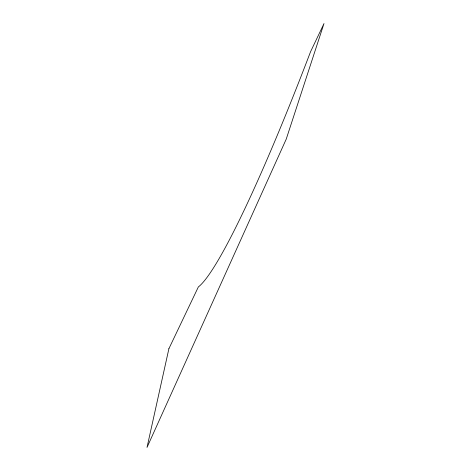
<?xml version="1.0" encoding="UTF-8"?>
<svg xmlns="http://www.w3.org/2000/svg" width="471" height="471" viewBox="0 0 471 471"><rect width="100%" height="100%" fill="white"/><g stroke="black" fill="none" stroke-linecap="round" stroke-linejoin="round"><path stroke-width="0.71" d="M168.906 348.664L147.005 447.45L286.238 139.122L323.995 23.55L310.583 51.663A355.534 33.777 -70.6 0 1 198.35 286.939L168.906 348.664"/></g></svg>
